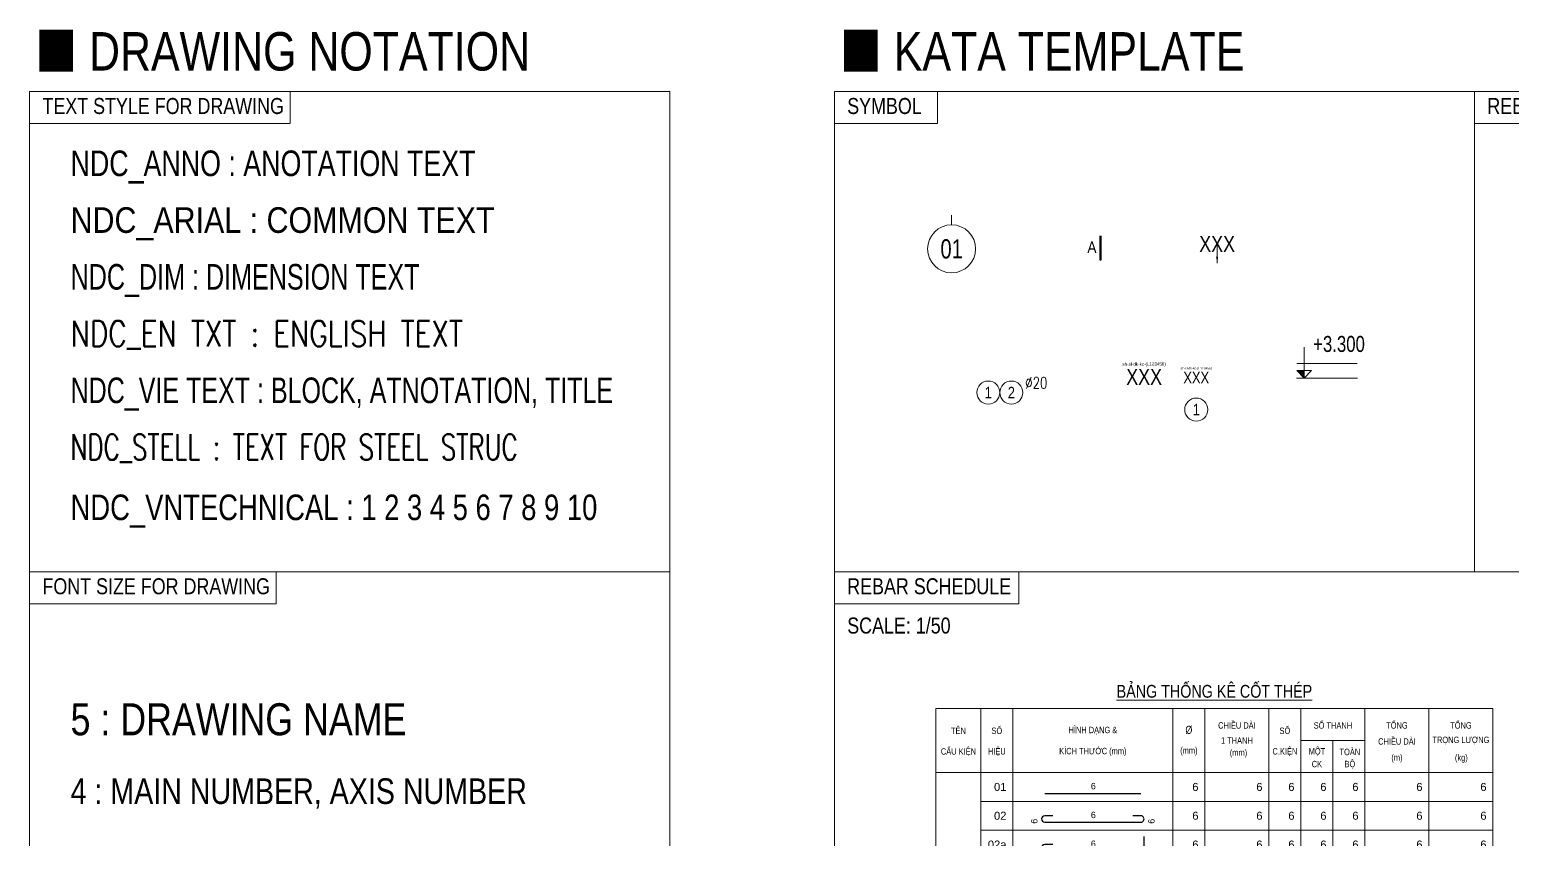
# Model space of a CAD drawing. Header units: millimetres. Extents: x -20379 to 476967, y -520228 to 220376.
# Drawn here: x 265610 to 288772, y 207733 to 220376 of the extents above; entities that cross this region are included whole.
import ezdxf
from ezdxf.enums import TextEntityAlignment as Align

# ---------------------------------------------------------------- set-up
doc = ezdxf.new("R2010")
doc.units = ezdxf.units.MM
doc.header["$MEASUREMENT"] = 0
doc.linetypes.add('CENTER2', pattern=[1.125, 0.75, -0.125, 0.125, -0.125])
doc.layers.get('Defpoints').update_dxf_attribs({"color": 145, "lineweight": 9})
for name, color, linetype, lineweight in [('NDC_FRAME', 7, 'Continuous', 20), ('NDC_S_ANNO', 7, 'Continuous', 20), ('NDC_S_AXIS', 5, 'CENTER2', 9), ('NDC_S_DIM', 1, 'Continuous', 15), ('NDC_S_REBAR', 4, 'Continuous', 30), ('NDC_S_SYMBOL', 1, 'Continuous', 13), ('NDC_S_TEXT SYMBOL', 7, 'Continuous', 20), ('NDC_S_VN TEXT', 7, 'Continuous', 20), ('NDC_Table', 3, 'Continuous', 15)]:
    doc.layers.add(name, color=color, linetype=linetype, lineweight=lineweight)
doc.styles.add('ARIAL', font='arial.ttf', dxfattribs={"width": 0.8})
doc.styles.add('NDC_ANNO', font='', dxfattribs={"width": 0.8})
doc.styles.add('NDC_ARIAL', font='arial.ttf', dxfattribs={"width": 0.85})
doc.styles.add('NDC_DIM', font='', dxfattribs={"width": 0.75})
doc.styles.add('NDC_EN TXT', font='romans.shx', dxfattribs={"width": 0.8})
doc.styles.add('NDC_STEEL', font='romans.shx', dxfattribs={"width": 0.8})
doc.styles.add('NDC_VIE TXT', font='arial.ttf', dxfattribs={"width": 0.8})
doc.styles.add('NDC_VNTEKNICAL', font='VnTeknical.TTF', dxfattribs={"width": 0.8})
doc.styles.get('NDC_ANNO').set_extended_font_data('Dotum')
doc.styles.get('NDC_DIM').set_extended_font_data('Dotum')
doc.dimstyles.new('NDC_dim_iso', dxfattribs={"dimtxt": 2.2, "dimasz": 1, "dimexe": 1.5, "dimexo": 2.5, "dimgap": 1, "dimtad": 1, "dimdec": 0, "dimzin": 0, "dimdsep": 46, "dimtxsty": 'NDC_DIM', "dimblk": 'DIMMARK', "dimcen": 0.09, "dimdle": 1.2, "dimclrd": 1, "dimclre": 1, "dimclrt": 3, "dimadec": 0, "dimazin": 0, "dimtfac": 1, "dimtdec": 0, "dimtix": 1, "dimtofl": 0, "dimtmove": 0, "dimatfit": 3, "dimfxl": 0, "dimtolj": 1, "dimtzin": 0, "dimarcsym": 0})

# ---------------------------------------------------------------- blocks, each defined once
blk = doc.blocks.new('dang01')
at = {"layer": 'NDC_S_REBAR'}
blk.add_line((3405, -650), (6405, -650), dxfattribs=at)
at = {"layer": 'NDC_Table'}
for p, q in [((0, 0), (0, -900)), ((1405, 0), (1405, -900)), ((2405, 0), (2405, -900)), ((7405, 0), (7405, -900)), ((8405, 0), (8405, -900)), ((10405, 0), (10405, -900)), ((11405, 0), (11405, -900)), ((12405, 0), (12405, -900)), ((13405, 0), (13405, -900)), ((15405, 0), (15405, -900)), ((17405, 0), (17405, -900)), ((1405, -900), (17405, -900))]:
    blk.add_line(p, q, dxfattribs=at)
at = {"layer": 'NDC_S_VN TEXT', "style": 'ARIAL'}
for p in [(2205, -450), (8205, -450), (10205, -450), (11205, -450), (12205, -450), (13205, -450), (15205, -450), (17205, -450)]:
    blk.add_attdef('D03', text='', height=250, dxfattribs=at).set_placement(p, align=Align.MIDDLE_RIGHT)
blk.add_attdef('00000000', text='', height=200, dxfattribs=at).set_placement((4920, -425), align=Align.MIDDLE_CENTER)
blk = doc.blocks.new('dang02')
at = {"layer": 'NDC_S_REBAR'}
blk.add_lwpolyline([(3655, -450), (3405, -450, 1), (3405, -650), (6405, -650, 1.000854), (6405, -450), (6155, -450)], format="xyb", dxfattribs=at)
at = {"layer": 'NDC_Table'}
for p, q in [((0, 0), (0, -900)), ((1405, 0), (1405, -900)), ((2405, 0), (2405, -900)), ((7405, 0), (7405, -900)), ((8405, 0), (8405, -900)), ((10405, 0), (10405, -900)), ((11405, 0), (11405, -900)), ((12405, 0), (12405, -900)), ((13405, 0), (13405, -900)), ((15405, 0), (15405, -900)), ((17405, 0), (17405, -900)), ((1405, -900), (17405, -900))]:
    blk.add_line(p, q, dxfattribs=at)
at = {"layer": 'NDC_S_VN TEXT', "style": 'ARIAL'}
for p in [(2205, -450), (8205, -450), (10205, -450), (11205, -450), (12205, -450), (13205, -450), (15205, -450), (17205, -450)]:
    blk.add_attdef('D03', text='', height=250, dxfattribs=at).set_placement(p, align=Align.MIDDLE_RIGHT)
for p in [(3073, -699), (6733, -699)]:
    blk.add_attdef('D03', text='', height=200, rotation=90, dxfattribs=at).set_placement(p, align=Align.MIDDLE_LEFT)
blk.add_attdef('D03', text='', height=200, dxfattribs=at).set_placement((4920, -425), align=Align.MIDDLE_CENTER)
blk = doc.blocks.new('*U179')
at = {"layer": 'NDC_S_DIM'}
blk.add_circle((0, 0), 3.75, dxfattribs=at)
at = {"layer": 'NDC_S_SYMBOL'}
blk.add_line((0, 3.75), (0, 5.25), dxfattribs=at)
at = {"layer": 'NDC_S_TEXT SYMBOL', "color": 7, "style": 'NDC_ANNO', "width": 0.8}
blk.add_attdef('GRID', text='', height=3, dxfattribs=at).set_placement((0, 0), align=Align.MIDDLE)
blk = doc.blocks.new('*U180')
for centre in [(-5.4, 0), (-1.8, 0)]:
    blk.add_circle(centre, 1.8)
at = {"layer": 'NDC_S_VN TEXT', "color": 3, "style": 'NDC_EN TXT', "width": 0.75}
blk.add_attdef('DK1', (0.36, 0.61), '', height=1.8, dxfattribs=at)
at = {"layer": 'NDC_S_VN TEXT', "color": 7, "style": 'ARIAL', "width": 0.8}
for tag, p in [('SH1', (-5.4, 0)), ('SH2', (-1.8, 0))]:
    blk.add_attdef(tag, text='', height=1.8, dxfattribs=at).set_placement(p, align=Align.MIDDLE)
blk = doc.blocks.new('Tieude')
at = {"layer": 'NDC_Table'}
for p, q in [((0, 2000), (0, 0)), ((0, 2000), (17405, 2000)), ((1405, 2000), (1405, 0)), ((2405, 2000), (2405, 0)), ((7405, 2000), (7405, 0)), ((8405, 2000), (8405, 0)), ((10405, 2000), (10405, 0)), ((11405, 1000), (11405, 2000)), ((13405, 2000), (13405, 0)), ((15405, 2000), (15405, 0)), ((17405, 2000), (17405, 0)), ((11405, 1000), (13405, 1000)), ((11405, 1000), (11405, 0)), ((12405, 1000), (12405, 0)), ((0, 0), (17405, 0))]:
    blk.add_line(p, q, dxfattribs=at)
at = {"layer": 'NDC_S_VN TEXT', "style": 'ARIAL', "width": 0.8}
for s, height, p in [('%%UBẢNG THỐNG KÊ CỐT THÉP', 400, (8703, 2594)), ('TÊN', 200, (705, 1333)), ('SỐ', 200, (1905, 1333)), ('HÌNH DẠNG &', 200, (4905, 1333)), ('%%C', 250, (7905, 1333)), ('CHIỀU DÀI', 200, (9405, 1500)), ('SỐ', 200, (10905, 1333)), ('SỐ THANH', 200, (12405, 1500)), ('TỔNG', 200, (14405, 1500)), ('TỔNG', 200, (16405, 1500)), ('1 THANH', 200, (9405, 1000)), ('CHIỀU DÀI', 200, (14405, 1000)), ('TRỌNG LƯỢNG', 200, (16405, 1000)), ('CẤU KIỆN', 200, (705, 667)), ('HIỆU', 200, (1905, 667)), ('KÍCH THƯỚC (mm)', 200, (4905, 667)), ('(mm)', 200, (7905, 667)), ('(mm)', 200, (9455, 599)), ('C.KIỆN', 200, (10905, 667)), ('MỘT', 200, (11905, 667)), ('TOÀN', 200, (12935, 667)), ('(m)', 200, (14405, 443)), ('(kg)', 200, (16418, 443)), ('CK', 200, (11905, 264)), ('BỘ', 200, (12935, 271))]:
    blk.add_text(s, height=height, dxfattribs=at).set_placement(p, align=Align.MIDDLE)
blk = doc.blocks.new('dang02a')
at = {"layer": 'NDC_S_REBAR'}
blk.add_lwpolyline([(3655, -450), (3405, -450, 1), (3405, -650), (6405, -650, 0.415068), (6505, -550), (6505, -200)], format="xyb", dxfattribs=at)
at = {"layer": 'NDC_Table'}
for p, q in [((0, 0), (0, -900)), ((1405, 0), (1405, -900)), ((2405, 0), (2405, -900)), ((7405, 0), (7405, -900)), ((8405, 0), (8405, -900)), ((10405, 0), (10405, -900)), ((11405, 0), (11405, -900)), ((12405, 0), (12405, -900)), ((13405, 0), (13405, -900)), ((15405, 0), (15405, -900)), ((17405, 0), (17405, -900)), ((1405, -900), (17405, -900))]:
    blk.add_line(p, q, dxfattribs=at)
at = {"layer": 'NDC_S_VN TEXT', "style": 'ARIAL'}
for p in [(2205, -450), (8205, -450), (10205, -450), (11205, -450), (12205, -450), (13205, -450), (15205, -450), (17205, -450)]:
    blk.add_attdef('D03', text='', height=250, dxfattribs=at).set_placement(p, align=Align.MIDDLE_RIGHT)
for p in [(3073, -699), (6733, -699)]:
    blk.add_attdef('D03', text='', height=200, rotation=90, dxfattribs=at).set_placement(p, align=Align.MIDDLE_LEFT)
blk.add_attdef('D03', text='', height=200, dxfattribs=at).set_placement((4920, -425), align=Align.MIDDLE_CENTER)
blk = doc.blocks.new('kata_block_KHTCT')
at = {"layer": 'Defpoints', "color": 8, "style": 'ARIAL', "width": 0.8}
blk.add_attdef('CONG_THUC', text='', height=0.36, dxfattribs=at).set_placement((0, 1.44), align=Align.MIDDLE_CENTER)
at = {"layer": 'NDC_S_VN TEXT', "color": 3, "style": 'ARIAL', "width": 0.8}
blk.add_attdef('CHU_THICH', text='', height=1.8, dxfattribs=at).set_placement((0, 0), align=Align.MIDDLE_CENTER)
blk = doc.blocks.new('DIMMARK')
at = {"layer": 'NDC_S_DIM', "color": 1}
blk.add_line((-1.5, 0), (1, 0), dxfattribs=at)
at = {"layer": 'NDC_S_DIM', "color": 2, "const_width": 0.1}
blk.add_lwpolyline([(-0.42, -0.42), (0.42, 0.42)], dxfattribs=at)
blk = doc.blocks.new('*U176')
blk.add_circle((0, -5), 1.8)
at = {"layer": 'Defpoints', "color": 8, "style": 'ARIAL', "width": 0.8}
blk.add_attdef('CONG_THUC', text='', height=0.36, dxfattribs=at).set_placement((0, 1.44), align=Align.MIDDLE_CENTER)
at = {"layer": 'NDC_S_VN TEXT', "color": 3, "style": 'ARIAL', "width": 0.8}
blk.add_attdef('CHU_THICH', text='', height=1.8, dxfattribs=at).set_placement((0, 0), align=Align.MIDDLE_CENTER)
at = {"layer": 'NDC_S_VN TEXT', "color": 7, "style": 'ARIAL', "width": 0.8}
blk.add_attdef('SH', text='', height=1.8, dxfattribs=at).set_placement((0, -5), align=Align.MIDDLE)
blk = doc.blocks.new('*U175')
at = {"layer": 'NDC_S_ANNO', "linetype": 'ByBlock', "lineweight": -2}
blk.add_line((0, 3.61), (0, -0.25), dxfattribs=at)
at = {"layer": 'NDC_S_ANNO', "ltscale": 0.005, "const_width": 0.36}
blk.add_lwpolyline([(0, -0.25), (0, 3.61)], dxfattribs=at)
at = {"layer": 'NDC_S_TEXT SYMBOL', "linetype": 'ByBlock', "lineweight": -2, "style": 'NDC_ARIAL', "width": 0.85}
blk.add_attdef('DETAIL', text='', height=1.8, dxfattribs=at).set_placement((-0.64, 1.82), align=Align.MIDDLE_RIGHT)
blk = doc.blocks.new('kata_block_CT')
at = {"layer": 'NDC_S_ANNO'}
blk.add_hatch(color=3, dxfattribs=at).paths.add_polyline_path([(0, 1.15), (-1.16, 1.15), (0, 0)])
at = {"layer": 'NDC_S_ANNO', "ltscale": 50}
h = blk.add_hatch(dxfattribs=at)
h.set_pattern_fill('ANSI31', color=256, scale=1.0125, style=0)
h.set_pattern_definition([(45, (0, 4e-12), (-2.273, 2.273), [])])
h.paths.add_polyline_path([(0, 1.15), (0, 0), (1.16, 1.15)])
for p, q in [((8.32, 0), (-1.18, 0)), ((-1.15, 2.26), (8.26, 2.26))]:
    blk.add_line(p, q, dxfattribs=at)
for points in [[(0, 4.82), (0, 0)], [(0, 0), (-1.16, 1.15), (0, 1.15)], [(0, 0), (1.16, 1.15), (0, 1.15)]]:
    blk.add_lwpolyline(points, dxfattribs=at)
at = {"layer": 'NDC_S_ANNO', "color": 8, "ltscale": 50}
blk.add_lwpolyline([(0, 0), (-1.16, 1.15), (0, 1.15)], dxfattribs=at)
at = {"layer": 'NDC_S_TEXT SYMBOL', "color": 3, "style": 'NDC_ANNO', "width": 0.8}
blk.add_attdef('CT', (1.01, 2.93), '', height=1.8, dxfattribs=at)
blk = doc.blocks.new('*U185')
at = {"layer": 'NDC_S_ANNO', "ltscale": 0.8, "style": 'ARIAL', "width": 0.8}
blk.add_attdef('TEN', text='', height=2.5, dxfattribs=at).set_placement((0, 3), align=Align.MIDDLE_CENTER)
at = {"layer": 'NDC_S_AXIS', "ltscale": 0.8, "style": 'ARIAL', "width": 0.8, "flags": 1}
blk.add_attdef('CHU_THICH', text='', height=2.5, dxfattribs=at).set_placement((0, 0), align=Align.MIDDLE_CENTER)
at = {"layer": 'Defpoints'}
blk.add_leader([(0, 0), (0, 3)], dimstyle='NDC_dim_iso', override={"dimgap": 0.625, "dimtad": 0}, dxfattribs=at)
blk = doc.blocks.new('NDC-S-ISO_A1')
at = {"layer": 'NDC_FRAME'}
for p, q in [((58453.6, 26333.3), (58453.6, -3666.7)), ((58453.6, 26333.3), (68453.6, 26333.3)), ((62522.7, 25833.3), (62522.7, 26333.3)), ((68453.6, 26333.3), (68453.6, -3666.7)), ((71025.7, -3666.7), (71025.7, 26333.3)), ((101025.7, 26333.3), (71025.7, 26333.3)), ((72634.3, 25833.3), (72634.3, 26333.3)), ((81025.7, 26333.3), (81025.7, 18833.3)), ((58453.6, 25833.3), (62522.7, 25833.3)), ((71025.7, 25833.3), (72634.3, 25833.3)), ((81025.7, 25833.3), (83473.4, 25833.3)), ((58453.6, 18833.3), (68453.6, 18833.3)), ((62303, 18333.3), (62303, 18833.3)), ((71025.7, 18833.3), (101025.7, 18833.3)), ((73908.2, 18333.3), (73908.2, 18833.3)), ((58453.6, 18333.3), (62303, 18333.3)), ((71025.7, 18333.3), (73908.2, 18333.3))]:
    blk.add_line(p, q, dxfattribs=at)
ref = blk.add_blockref('kata_block_KHTCT', (75864, 21878.8), dxfattribs=dict(xscale=100, yscale=100, zscale=100))
ref.add_attrib('CHU_THICH', 'XXX', dxfattribs={"layer": 'NDC_S_VN TEXT', "color": 3, "height": 250, "style": 'ARIAL', "width": 0.8}).set_placement((75864, 21878.8), align=Align.MIDDLE_CENTER)
ref.add_attrib('CONG_THUC', 'sh-sl-dk-kc-(L123456)', dxfattribs={"layer": 'Defpoints', "color": 8, "height": 50, "style": 'ARIAL', "width": 0.8}).set_placement((75864, 22078.8), align=Align.MIDDLE_CENTER)
ref = blk.add_blockref('dang02a', (72610.6, 14799.9), dxfattribs=dict(xscale=0.5, yscale=0.5, zscale=0.5))
ref.add_attrib('D03', '02a', dxfattribs={"layer": 'NDC_S_VN TEXT', "height": 125, "style": 'ARIAL'}).set_placement((73713.2, 14574.9), align=Align.MIDDLE_RIGHT)
ref.add_attrib('D03', '6', dxfattribs={"layer": 'NDC_S_VN TEXT', "height": 100, "rotation": 90, "style": 'ARIAL'}).set_placement((74147.3, 14450.3), align=Align.MIDDLE_LEFT)
ref.add_attrib('D03', '6', dxfattribs={"layer": 'NDC_S_VN TEXT', "height": 100, "style": 'ARIAL'}).set_placement((75070.4, 14587.5), align=Align.MIDDLE_CENTER)
ref.add_attrib('D03', '6', dxfattribs={"layer": 'NDC_S_VN TEXT', "height": 100, "rotation": 90, "style": 'ARIAL'}).set_placement((75976.8, 14450.3), align=Align.MIDDLE_LEFT)
ref.add_attrib('D03', '6', dxfattribs={"layer": 'NDC_S_VN TEXT', "height": 125, "style": 'ARIAL'}).set_placement((76713.2, 14574.9), align=Align.MIDDLE_RIGHT)
ref.add_attrib('D03', '6', dxfattribs={"layer": 'NDC_S_VN TEXT', "height": 125, "style": 'ARIAL'}).set_placement((77713.2, 14574.9), align=Align.MIDDLE_RIGHT)
ref.add_attrib('D03', '6', dxfattribs={"layer": 'NDC_S_VN TEXT', "height": 125, "style": 'ARIAL'}).set_placement((78213.2, 14574.9), align=Align.MIDDLE_RIGHT)
ref.add_attrib('D03', '6', dxfattribs={"layer": 'NDC_S_VN TEXT', "height": 125, "style": 'ARIAL'}).set_placement((78713.2, 14574.9), align=Align.MIDDLE_RIGHT)
ref.add_attrib('D03', '6', dxfattribs={"layer": 'NDC_S_VN TEXT', "height": 125, "style": 'ARIAL'}).set_placement((79213.2, 14575.1), align=Align.MIDDLE_RIGHT)
ref.add_attrib('D03', '6', dxfattribs={"layer": 'NDC_S_VN TEXT', "height": 125, "style": 'ARIAL'}).set_placement((80213.2, 14574.9), align=Align.MIDDLE_RIGHT)
ref.add_attrib('D03', '6', dxfattribs={"layer": 'NDC_S_VN TEXT', "height": 125, "style": 'ARIAL'}).set_placement((81213.2, 14574.9), align=Align.MIDDLE_RIGHT)
at = {"layer": 'NDC_S_AXIS', "xscale": 100, "yscale": 100, "zscale": 100}
blk.add_blockref('*U179', (72857, 23877.6), dxfattribs=at).add_auto_attribs({'GRID': '01'})
at = {"layer": 'NDC_S_VN TEXT', "xscale": 100, "yscale": 100, "zscale": 100}
for name, p, values in [('*U175', (75183.2, 23721.4), {'DETAIL': 'A'}), ('*U185', (77004.3, 23654.1), {'TEN': 'XXX'}), ('*U176', (76678.2, 21867.5), {'CHU_THICH': 'XXX', 'CONG_THUC': 'sh-sl-dk-kc-(L123456)', 'SH': '1'}), ('*U180', (73969.6, 21633.7), {'SH1': '1', 'SH2': '2', 'DK1': '%%c20'})]:
    blk.add_blockref(name, p, dxfattribs=at).add_auto_attribs(values)
at = {"layer": 'NDC_S_VN TEXT'}
ref = blk.add_blockref('kata_block_CT', (78364, 21860.6), dxfattribs=dict(at, xscale=100, yscale=100, zscale=100))
ref.add_attrib('CT', '+3.300', (78504.9, 22267.5), dxfattribs={"layer": 'NDC_S_TEXT SYMBOL', "color": 3, "height": 250, "style": 'NDC_ANNO', "width": 0.8})
at = {"layer": 'NDC_S_VN TEXT', "xscale": 0.5, "yscale": 0.5, "zscale": 0.5}
blk.add_blockref('Tieude', (72610.6, 15699.9), dxfattribs=at)
at = {"layer": 'NDC_S_VN TEXT'}
ref = blk.add_blockref('dang01', (72610.6, 15699.9), dxfattribs=dict(at, xscale=0.5, yscale=0.5, zscale=0.5))
ref.add_attrib('D03', '01', dxfattribs={"height": 125, "style": 'ARIAL'}).set_placement((73713.2, 15474.9), align=Align.MIDDLE_RIGHT)
ref.add_attrib('00000000', '6', dxfattribs={"height": 100, "style": 'ARIAL'}).set_placement((75070.4, 15487.5), align=Align.MIDDLE_CENTER)
ref.add_attrib('D03', '6', dxfattribs={"height": 125, "style": 'ARIAL'}).set_placement((76713.2, 15474.9), align=Align.MIDDLE_RIGHT)
ref.add_attrib('D03', '6', dxfattribs={"height": 125, "style": 'ARIAL'}).set_placement((77713.2, 15474.9), align=Align.MIDDLE_RIGHT)
ref.add_attrib('D03', '6', dxfattribs={"height": 125, "style": 'ARIAL'}).set_placement((78213.2, 15474.9), align=Align.MIDDLE_RIGHT)
ref.add_attrib('D03', '6', dxfattribs={"height": 125, "style": 'ARIAL'}).set_placement((78713.2, 15474.9), align=Align.MIDDLE_RIGHT)
ref.add_attrib('D03', '6', dxfattribs={"height": 125, "style": 'ARIAL'}).set_placement((79213.2, 15475.1), align=Align.MIDDLE_RIGHT)
ref.add_attrib('D03', '6', dxfattribs={"height": 125, "style": 'ARIAL'}).set_placement((80213.2, 15474.9), align=Align.MIDDLE_RIGHT)
ref.add_attrib('D03', '6', dxfattribs={"height": 125, "style": 'ARIAL'}).set_placement((81213.2, 15474.9), align=Align.MIDDLE_RIGHT)
ref = blk.add_blockref('dang02', (72610.6, 15249.9), dxfattribs=dict(at, xscale=0.5, yscale=0.5, zscale=0.5))
ref.add_attrib('D03', '02', dxfattribs={"height": 125, "style": 'ARIAL'}).set_placement((73713.2, 15024.9), align=Align.MIDDLE_RIGHT)
ref.add_attrib('D03', '6', dxfattribs={"height": 100, "rotation": 90, "style": 'ARIAL'}).set_placement((74147.3, 14900.3), align=Align.MIDDLE_LEFT)
ref.add_attrib('D03', '6', dxfattribs={"height": 100, "style": 'ARIAL'}).set_placement((75070.4, 15037.5), align=Align.MIDDLE_CENTER)
ref.add_attrib('D03', '6', dxfattribs={"height": 100, "rotation": 90, "style": 'ARIAL'}).set_placement((75976.8, 14900.3), align=Align.MIDDLE_LEFT)
ref.add_attrib('D03', '6', dxfattribs={"height": 125, "style": 'ARIAL'}).set_placement((76713.2, 15024.9), align=Align.MIDDLE_RIGHT)
ref.add_attrib('D03', '6', dxfattribs={"height": 125, "style": 'ARIAL'}).set_placement((77713.2, 15024.9), align=Align.MIDDLE_RIGHT)
ref.add_attrib('D03', '6', dxfattribs={"height": 125, "style": 'ARIAL'}).set_placement((78213.2, 15024.9), align=Align.MIDDLE_RIGHT)
ref.add_attrib('D03', '6', dxfattribs={"height": 125, "style": 'ARIAL'}).set_placement((78713.2, 15024.9), align=Align.MIDDLE_RIGHT)
ref.add_attrib('D03', '6', dxfattribs={"height": 125, "style": 'ARIAL'}).set_placement((79213.2, 15025.1), align=Align.MIDDLE_RIGHT)
ref.add_attrib('D03', '6', dxfattribs={"height": 125, "style": 'ARIAL'}).set_placement((80213.2, 15024.9), align=Align.MIDDLE_RIGHT)
ref.add_attrib('D03', '6', dxfattribs={"height": 125, "style": 'ARIAL'}).set_placement((81213.2, 15024.9), align=Align.MIDDLE_RIGHT)
at = {"layer": 'NDC_S_VN TEXT', "color": 3, "style": 'NDC_VIE TXT', "width": 0.8}
for s, height, p in [('\\M+3A1E1 DRAWING NOTATION', 600, (58539.9, 26961.8)), ('\\M+3A1E1 KATA TEMPLATE ', 600, (71111.9, 26961.8)), ('TEXT STYLE FOR DRAWING', 250, (58653.6, 26108.3)), ('SYMBOL', 250, (71225.7, 26108.3)), ('REBAR BLOCK', 250, (81225.7, 26108.3)), ('FONT SIZE FOR DRAWING', 250, (58653.6, 18608.3)), ('REBAR SCHEDULE', 250, (71225.7, 18608.3)), ('SCALE: 1/50', 250, (71225.7, 17994.9))]:
    blk.add_text(s, height=height, dxfattribs=at).set_placement(p, align=Align.MIDDLE_LEFT)
at = {"layer": 'NDC_S_VN TEXT'}
for s, height, style, width, p in [('NDC_ANNO : ANOTATION TEXT', 400, 'NDC_ANNO', 0.8, (59093, 25213.3)), ('NDC_ARIAL : COMMON TEXT ', 400, 'NDC_ARIAL', 0.85, (59093, 24327)), ('NDC_DIM : DIMENSION TEXT', 400, 'NDC_DIM', 0.75, (59093, 23440.8)), ('NDC_EN TXT : ENGLISH TEXT', 400, 'NDC_EN TXT', 0.8, (59093, 22554.5)), ('NDC_VIE TEXT : BLOCK, ATNOTATION, TITLE', 400, 'NDC_VIE TXT', 0.7, (59093, 21668.2)), ('NDC_STELL : TEXT FOR STEEL STRUC', 400, 'NDC_STEEL', 0.7, (59093, 20781.9)), ('NDC_VNTECHNICAL : 1 2 3 4 5 6 7 8 9 10', 400, 'NDC_VNTEKNICAL', 0.8, (59093, 19841.1)), ('5 : DRAWING NAME', 500, 'NDC_VIE TXT', 0.8, (59093, 16531.2)), ('4 : MAIN NUMBER, AXIS NUMBER', 400, 'NDC_VIE TXT', 0.8, (59093, 15409.1))]:
    blk.add_text(s, height=height, dxfattribs=dict(at, style=style, width=width)).set_placement(p, align=Align.MIDDLE_LEFT)

msp = doc.modelspace()

# ---------------------------------------------------------------- block references
msp.add_blockref('NDC-S-ISO_A1', (207156, 193076))

doc.saveas('drawing.dxf')
